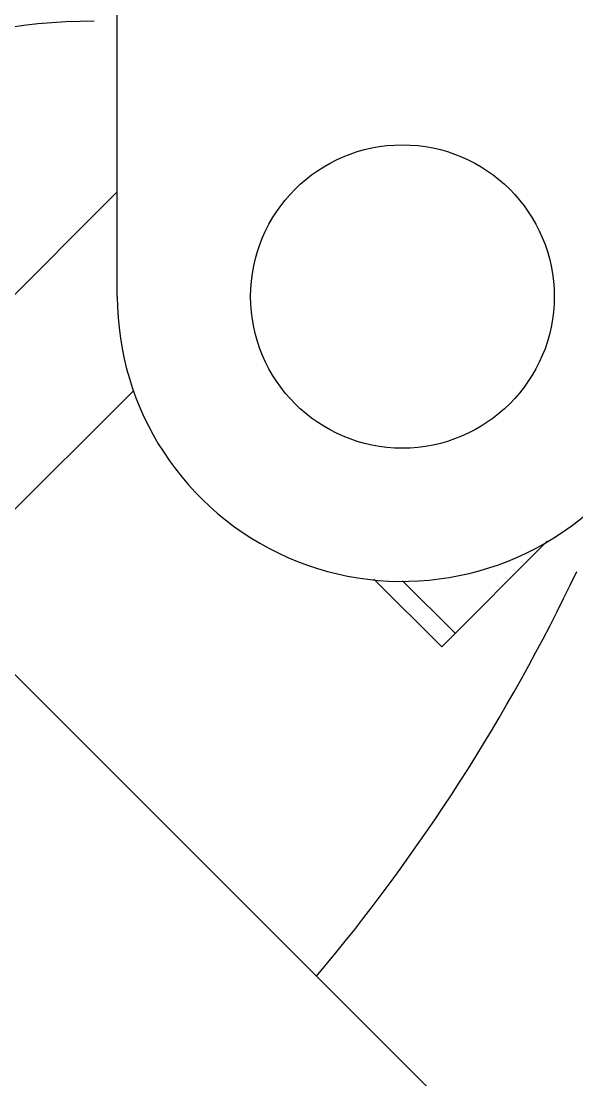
# Model space of a CAD drawing. Extents: x -409572 to -157272, y 600795 to 878326.
# Drawn here: x -394294 to -394144.7, y 807111 to 807395.9 of the extents above; entities that cross this region are included whole.
import ezdxf

# ---------------------------------------------------------------- set-up
doc = ezdxf.new("R2010")
doc.units = 0
doc.header["$LTSCALE"] = 1000
doc.header["$MEASUREMENT"] = 0
doc.layers.get('0').update_dxf_attribs({"linetype": 'CONTINUOUS'})

msp = doc.modelspace()

# ---------------------------------------------------------------- linework, layer by layer
for p, q in [((-394268.21, 807321.84), (-394268.21, 807517.89)), ((-394268.21, 807349.99), (-394473.44, 807144.76)), ((-394444.53, 807115.85), (-394263.8, 807296.57)), ((-394180.99, 807227.59), (-394152.54, 807256.05)), ((-394199.2, 807245.8), (-394180.99, 807227.59)), ((-394191.53, 807245.36), (-394177.38, 807231.21)), ((-394159.02, 807083.32), (-394307.2, 807231.49))]:
    msp.add_line(p, q)
msp.add_circle((-394191.55, 807321.84), 40.82)
for centre, radius, start, end in [((-394274.39, 807242.61), 153.33, 90.0086, 135), ((-394191.55, 807321.84), 76.66, 180, 312.6204), ((-394606.25, 807467.31), 511.1, 320.0192, 334.5723)]:
    msp.add_arc(centre, radius, start, end)

doc.saveas('drawing.dxf')
